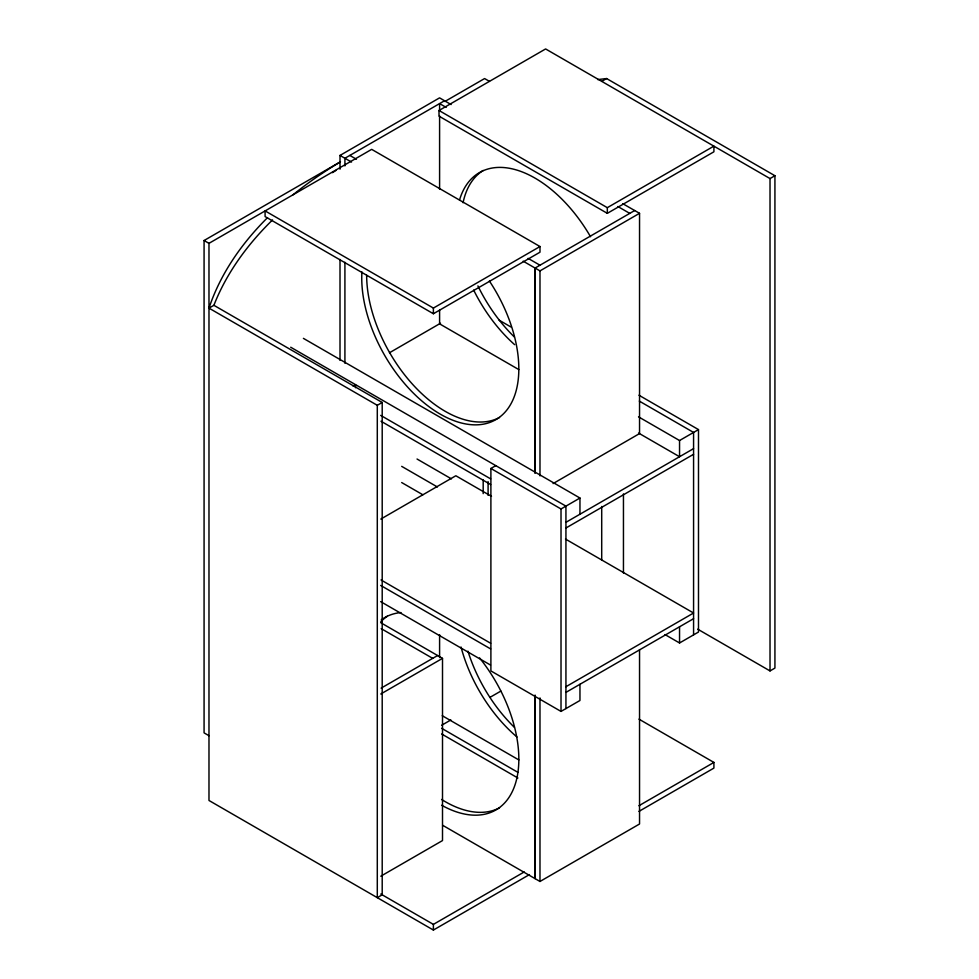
<?xml version="1.0" encoding="UTF-8"?>
<svg xmlns="http://www.w3.org/2000/svg" width="979" height="979" viewBox="0 0 979 979"><rect width="100%" height="100%" fill="white"/><g stroke="black" fill="none" stroke-linecap="round" stroke-linejoin="round"><path stroke-width="1.47" d="M534.95 472.955L535.072 268.05L634.673 210.546M340.007 169.196L340.007 155.428L439.571 97.863L451.111 104.569M444.515 100.764L344.914 158.268L344.914 165.916M208.98 735.706L204.073 732.867L204.073 240.516L340.362 161.829M444.894 101.473L484.593 78.553L489.5 81.392M529.468 874.59L433.391 930.05L208.98 800.479L208.98 243.343L371.677 149.359L539.992 246.537L539.992 252.203L433.391 313.745L265.089 216.579L265.089 210.901L433.391 308.079L539.992 246.537M439.008 110.492L607.323 207.67L713.911 146.128L713.911 151.794L607.323 213.336L439.008 116.158L439.008 110.492L545.609 48.95L770.02 178.57L770.02 670.921L774.927 668.082L774.927 175.73L606.613 78.553A501.199 289.368 0 0 0 597.741 79.593M377.294 405.306L377.294 897.657L382.202 894.818L382.202 402.467L377.294 405.306L208.98 308.128L213.887 305.301A513.51 296.466 0 0 1 272.529 219.92M601.706 81.392L606.613 78.553M389.458 352.77L440.55 323.229M539.98 475.855L539.98 270.889L639.544 213.312L639.544 433.575L553.086 483.577M353.089 386.081L355.536 384.661L355.536 387.708M770.02 178.57L774.927 175.73M380.819 519.066L455.835 475.757L491.495 496.341M579.96 684.284L579.96 700.487L561.016 711.415L490.895 670.921L490.895 468.476L495.802 465.637M490.895 468.476L561.016 508.97L579.96 498.03L579.96 514.232M638.528 416.846L679.548 440.526L698.492 429.597L698.492 632.042L679.548 642.983L664.998 634.576M565.935 522.321L693.573 448.627M565.935 527.999L693.573 454.293M381.125 688.139L437.601 655.526M380.782 694.001L442.508 658.365L442.508 840.569L380.782 876.205M441.639 725.28L450.854 719.957M490.332 697.158L500.856 691.088M565.935 686.72L693.573 613.013L565.458 539.05M565.935 692.386L693.573 618.691M380.794 894.011L433.391 924.384L524.206 871.959M638.908 805.729L713.911 762.421L713.911 768.099L638.908 811.407M442.63 825.273L539.98 881.467L639.544 824L639.544 649.615M622.779 203.693L639.544 213.312M446.204 107.409L439.595 103.603L439.595 111.239M617.871 206.52L629.754 213.385M349.821 155.428L356.429 159.247M528.097 258.358L539.98 265.211M340.007 155.428L351.522 162.073M523.19 261.185L539.98 270.889M638.944 395.222L698.492 429.597M499.07 320.133L510.977 327.01M639.324 401.109L693.573 432.437L693.573 634.881M638.528 433.048L679.548 456.728L679.548 440.526M518.784 369.572L439.595 323.865L439.595 310.098M204.073 240.516L208.98 243.343M303.404 338.367L579.96 498.03M290.702 347.227L565.935 506.131L565.935 708.576M213.887 305.301L382.202 402.467M380.684 415.377L490.638 478.866M381.015 421.239L490.638 484.532M417.03 459.016L451.429 478.878M697.697 629.167L770.02 670.921M401.684 466.359L437.405 486.979M401.684 482.549L422.855 494.774M638.969 719.149L713.911 762.421M381.015 579.96L490.638 643.252M380.684 585.43L490.638 648.918M380.684 601.632L490.503 665.035M380.843 622.754L442.508 658.365M381.21 628.64L432.694 658.365M442.239 715.71L518.833 759.924M441.639 728.315L517.903 772.345M441.639 733.981L517.903 778.011M534.962 696.289L535.072 878.64L535.072 695.078M679.548 626.78L679.548 642.983M623.452 493.93L623.452 573.082M607.323 207.67L607.323 213.336M601.706 506.461L601.706 559.988M561.016 508.97L561.016 711.415M539.98 697.917L539.98 881.467M535.072 268.05L535.072 473.016M488.093 481.656L488.093 495.362M483.185 479.93L483.185 493.624M439.595 115.828L439.595 189.253M439.595 634.637L439.595 657.582M433.391 308.079L433.391 313.745M433.391 924.384L433.391 930.05M344.914 262.274L344.914 363.233M340.007 259.447L340.007 360.394M332.493 172.647A513.51 296.466 0 0 1 336.286 170.236M208.98 308.128A501.199 289.368 0 0 1 267.487 217.681M292.99 194.821A501.199 289.368 0 0 1 340.472 161.816M489.39 281.022A111.08 64.137 60 0 1 471.817 424.727A111.08 64.137 60 0 1 361.936 271.917M499.523 417.495A111.08 64.137 60 0 1 414.362 386.24A111.08 64.137 60 0 1 366.66 275.283M514.648 344.669A111.08 64.137 60 0 1 473.665 290.09M459.53 200.022A111.08 64.137 60 0 1 590.521 236.722M514.403 337.033A111.08 64.137 60 0 1 477.911 285.88M463.067 202.726A111.08 64.137 60 0 1 483.161 170.481M479.563 657.912A111.08 64.137 60 0 1 516.337 780.398A111.08 64.137 60 0 1 441.651 805.252M381.247 619.878A111.08 64.137 60 0 1 401.023 612.56M499.523 807.822A111.08 64.137 60 0 1 441.59 799.464M380.843 621.787A111.08 64.137 60 0 1 387.305 616.232M516.973 737.003A111.08 64.137 60 0 1 461.036 647.033M514.403 727.36A111.08 64.137 60 0 1 467.962 651.194"/></g></svg>
